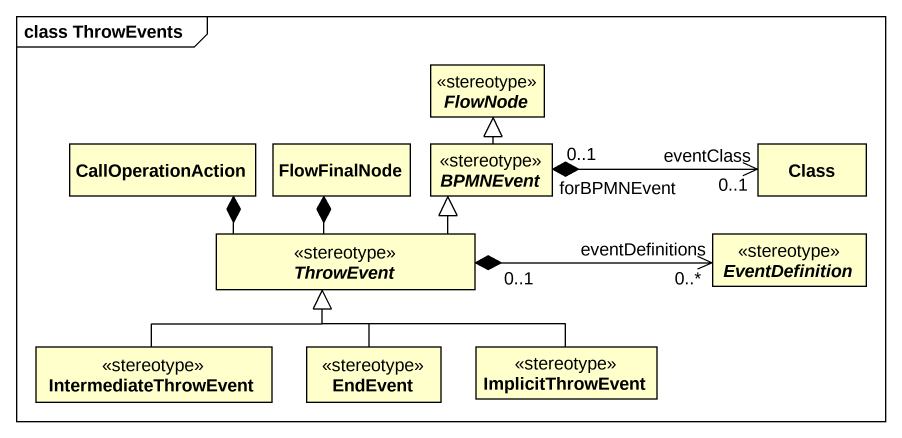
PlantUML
@startuml
mainframe class ThrowEvents
hide circle
hide empty members
abstract class FlowNode <<stereotype>>
class CallOperationAction
class FlowFinalNode
abstract class BPMNEvent <<stereotype>>
class "Class" as Class_
abstract class ThrowEvent <<stereotype>>
abstract class EventDefinition <<stereotype>>
class IntermediateThrowEvent <<stereotype>>
class EndEvent <<stereotype>>
class ImplicitThrowEvent <<stereotype>>
BPMNEvent -up-|> FlowNode
BPMNEvent "0..1\nforBPMNEvent" *-right-> "eventClass\n0..1" Class_
ThrowEvent -left-* CallOperationAction
ThrowEvent -up-* FlowFinalNode
ThrowEvent -up-|> BPMNEvent
ThrowEvent "0..1" *-right-> "eventDefinitions\n0..*" EventDefinition
IntermediateThrowEvent -right-|> ThrowEvent
EndEvent -up-|> ThrowEvent
ImplicitThrowEvent -left-|> ThrowEvent
@enduml
